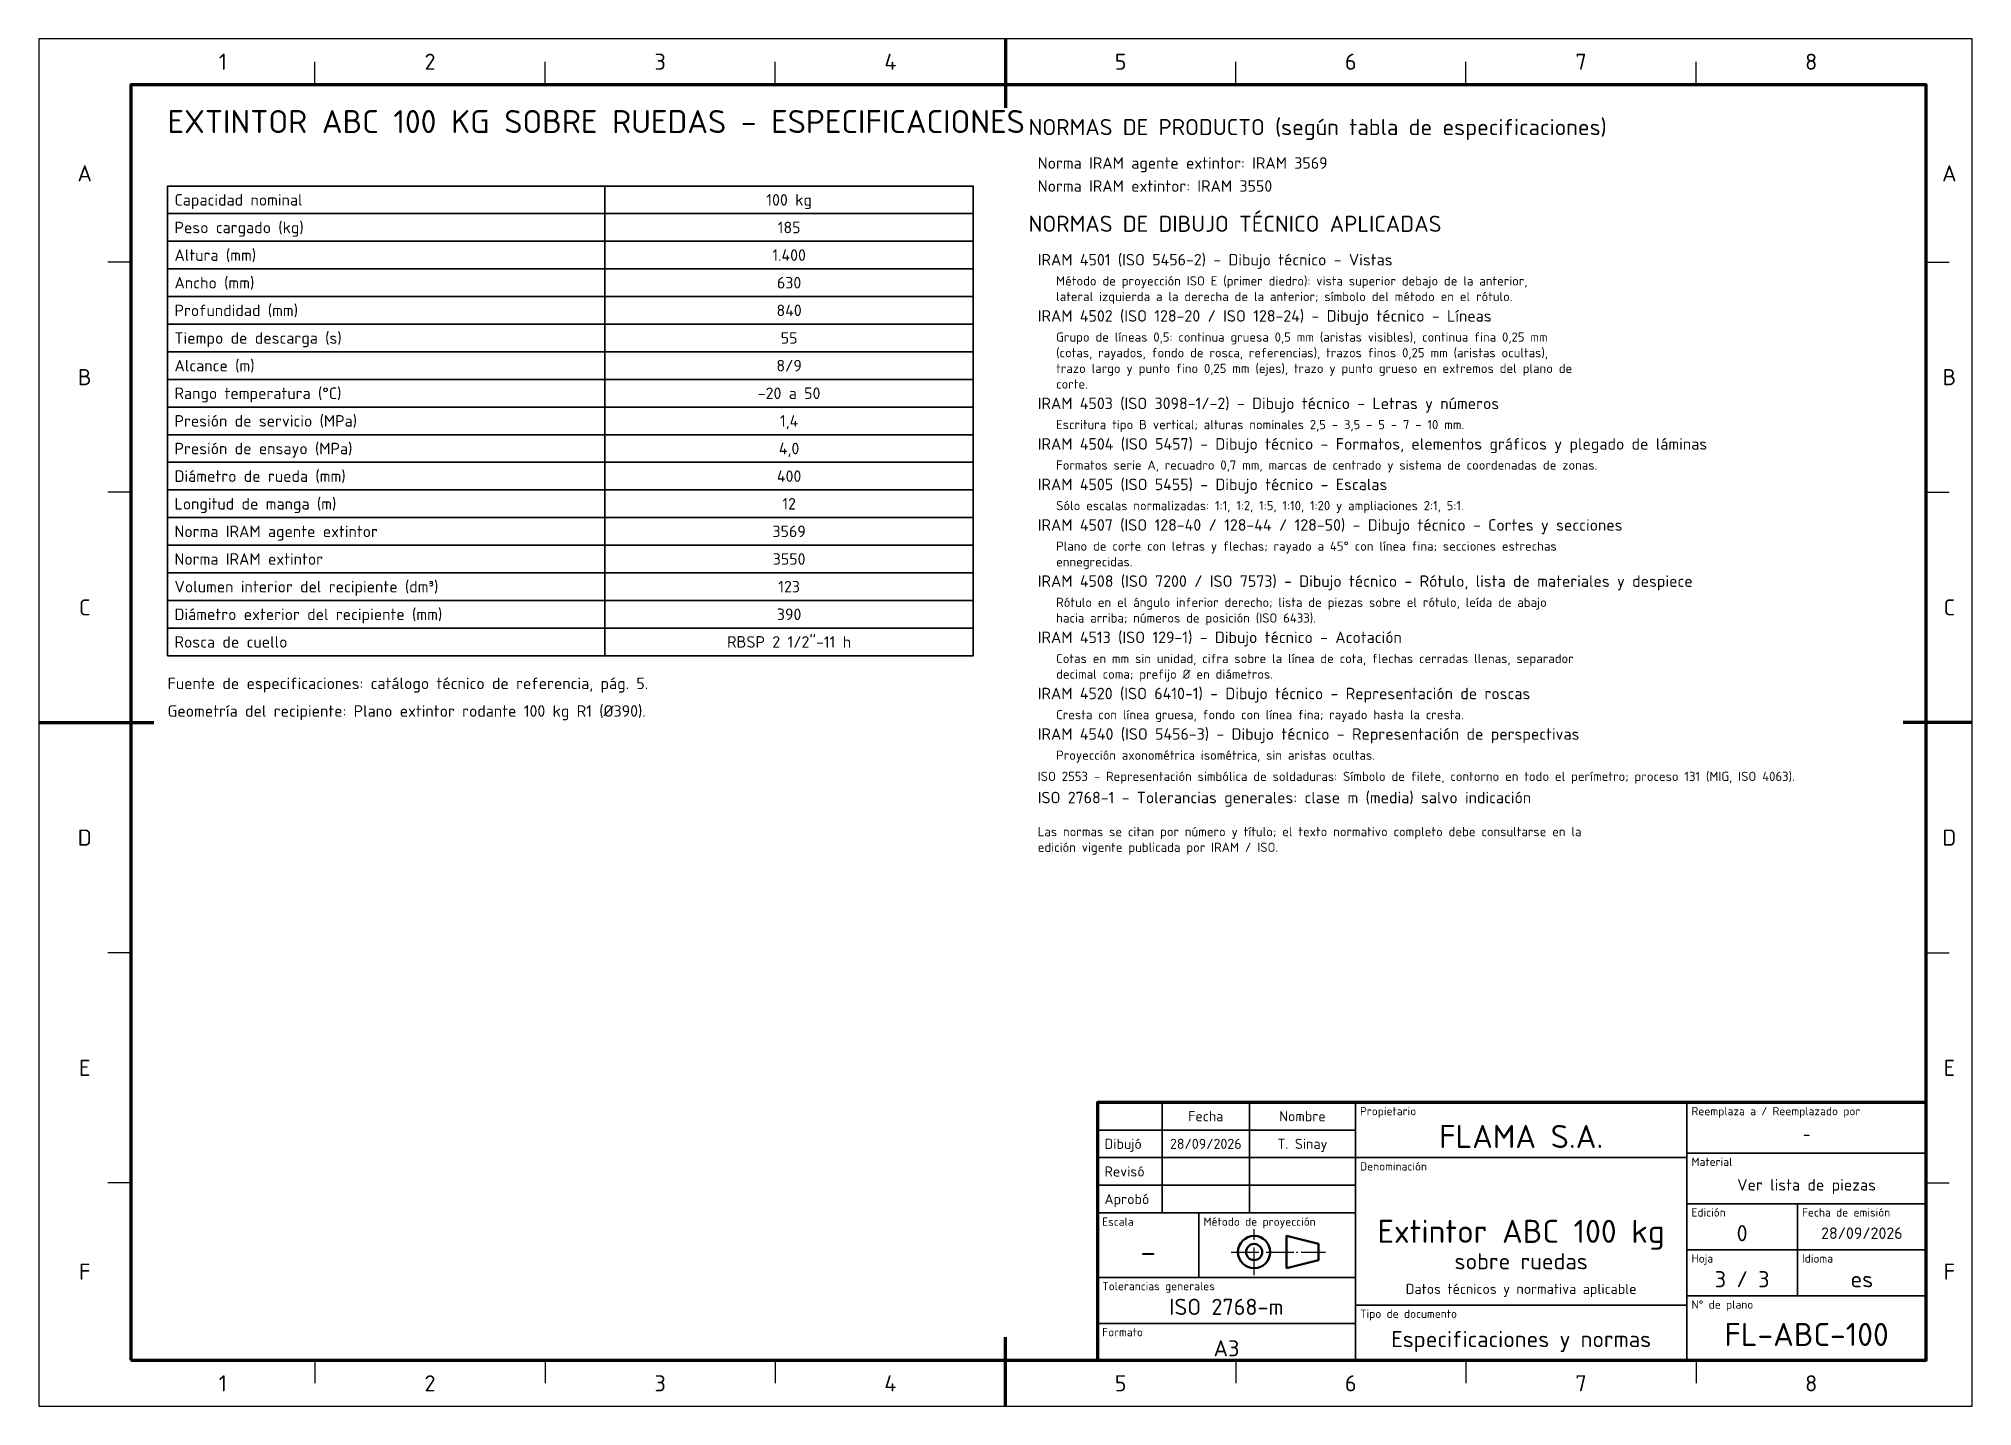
# Paper-space layout 'Lamina_A3' of a CAD drawing. Header units: millimetres. Extents: x 0 to 420, y 0 to 297.
# The model-space entities are those that its viewports show. They can reach past a viewport. Long polylines and large blocks are cut down to what shows.
import ezdxf
from ezdxf.enums import TextEntityAlignment as Align

# ---------------------------------------------------------------- set-up
doc = ezdxf.new("R2010")
doc.units = ezdxf.units.MM
doc.linetypes.add('ISO04-TRAZO-PUNTO', pattern=[7.625, 6, -0.75, 0.125, -0.75])
for name, color, linetype, lineweight in [('01-VISIBLE', 7, 'CONTINUOUS', 50), ('03-EJE', 1, 'ISO04-TRAZO-PUNTO', 25), ('06-TEXTO', 7, 'CONTINUOUS', 25), ('07-RECUADRO', 7, 'CONTINUOUS', 70), ('08-FINA', 5, 'CONTINUOUS', 25), ('10-ROTULO', 7, 'CONTINUOUS', 35), ('11-TEXTO-ROTULO', 7, 'CONTINUOUS', 25)]:
    doc.layers.add(name, color=color, linetype=linetype, lineweight=lineweight)
doc.styles.add('ISO3098', font='isocpeur.ttf')

msp = doc.modelspace()

# ---------------------------------------------------------------- linework, layer by layer
at = {"layer": '01-VISIBLE'}
msp.add_lwpolyline([(271, 30), (278, 31.75), (278, 35.25), (271, 37)], close=True, dxfattribs=at)
for radius in [3.5, 1.75]:
    msp.add_circle((264, 33.5), radius, dxfattribs=at)
at = {"layer": '03-EJE'}
for p, q in [((264, 28.5), (264, 38.5)), ((259, 33.5), (279.5, 33.5))]:
    msp.add_line(p, q, dxfattribs=at)
at = {"layer": '07-RECUADRO'}
for p, q in [((210, 297), (210, 282)), ((0, 148.5), (25, 148.5)), ((420, 148.5), (405, 148.5)), ((210, 0), (210, 15))]:
    msp.add_line(p, q, dxfattribs=at)
for points in [[(20, 10), (410, 10), (410, 287), (20, 287)], [(230, 10), (410, 10), (410, 66), (230, 66)]]:
    msp.add_lwpolyline(points, close=True, dxfattribs=at)
at = {"layer": '08-FINA'}
for p, q in [((60, 287), (60, 292)), ((110, 287), (110, 292)), ((160, 287), (160, 292)), ((260, 287), (260, 292)), ((310, 287), (310, 292)), ((360, 287), (360, 292)), ((20, 248.5), (15, 248.5)), ((410, 248.5), (415, 248.5)), ((20, 198.5), (15, 198.5)), ((410, 198.5), (415, 198.5)), ((20, 98.5), (15, 98.5)), ((410, 98.5), (415, 98.5)), ((20, 48.5), (15, 48.5)), ((410, 48.5), (415, 48.5)), ((60, 10), (60, 5)), ((110, 10), (110, 5)), ((160, 10), (160, 5)), ((260, 10), (260, 5)), ((310, 10), (310, 5)), ((360, 10), (360, 5))]:
    msp.add_line(p, q, dxfattribs=at)
msp.add_lwpolyline([(0, 0), (420, 0), (420, 297), (0, 297)], close=True, dxfattribs=at)
at = {"layer": '10-ROTULO'}
for points in [[(28, 259), (123, 259), (123, 265), (28, 265)], [(123, 259), (203, 259), (203, 265), (123, 265)], [(28, 253), (123, 253), (123, 259), (28, 259)], [(123, 253), (203, 253), (203, 259), (123, 259)], [(28, 247), (123, 247), (123, 253), (28, 253)], [(123, 247), (203, 247), (203, 253), (123, 253)], [(28, 241), (123, 241), (123, 247), (28, 247)], [(123, 241), (203, 241), (203, 247), (123, 247)], [(28, 235), (123, 235), (123, 241), (28, 241)], [(123, 235), (203, 235), (203, 241), (123, 241)], [(28, 229), (123, 229), (123, 235), (28, 235)], [(123, 229), (203, 229), (203, 235), (123, 235)], [(28, 223), (123, 223), (123, 229), (28, 229)], [(123, 223), (203, 223), (203, 229), (123, 229)], [(28, 217), (123, 217), (123, 223), (28, 223)], [(123, 217), (203, 217), (203, 223), (123, 223)], [(28, 211), (123, 211), (123, 217), (28, 217)], [(123, 211), (203, 211), (203, 217), (123, 217)], [(28, 205), (123, 205), (123, 211), (28, 211)], [(123, 205), (203, 205), (203, 211), (123, 211)], [(28, 199), (123, 199), (123, 205), (28, 205)], [(123, 199), (203, 199), (203, 205), (123, 205)], [(28, 193), (123, 193), (123, 199), (28, 199)], [(123, 193), (203, 193), (203, 199), (123, 199)], [(28, 187), (123, 187), (123, 193), (28, 193)], [(123, 187), (203, 187), (203, 193), (123, 193)], [(28, 181), (123, 181), (123, 187), (28, 187)], [(123, 181), (203, 181), (203, 187), (123, 187)], [(28, 175), (123, 175), (123, 181), (28, 181)], [(123, 175), (203, 175), (203, 181), (123, 181)], [(28, 169), (123, 169), (123, 175), (28, 175)], [(123, 169), (203, 169), (203, 175), (123, 175)], [(28, 163), (123, 163), (123, 169), (28, 169)], [(123, 163), (203, 163), (203, 169), (123, 169)], [(230, 60), (244, 60), (244, 66), (230, 66)], [(244, 60), (263, 60), (263, 66), (244, 66)], [(263, 60), (286, 60), (286, 66), (263, 66)], [(286, 54), (358, 54), (358, 66), (286, 66)], [(358, 55), (410, 55), (410, 66), (358, 66)], [(230, 54), (244, 54), (244, 60), (230, 60)], [(244, 54), (263, 54), (263, 60), (244, 60)], [(263, 54), (286, 54), (286, 60), (263, 60)], [(358, 44), (410, 44), (410, 55), (358, 55)], [(230, 48), (244, 48), (244, 54), (230, 54)], [(244, 48), (263, 48), (263, 54), (244, 54)], [(263, 48), (286, 48), (286, 54), (263, 54)], [(286, 22), (358, 22), (358, 54), (286, 54)], [(230, 42), (244, 42), (244, 48), (230, 48)], [(244, 42), (263, 42), (263, 48), (244, 48)], [(263, 42), (286, 42), (286, 48), (263, 48)], [(230, 28), (252, 28), (252, 42), (230, 42)], [(252, 28), (286, 28), (286, 42), (252, 42)], [(358, 34), (382, 34), (382, 44), (358, 44)], [(382, 34), (410, 34), (410, 44), (382, 44)], [(358, 24), (382, 24), (382, 34), (358, 34)], [(382, 24), (410, 24), (410, 34), (382, 34)], [(230, 18), (286, 18), (286, 28), (230, 28)], [(286, 10), (358, 10), (358, 22), (286, 22)], [(358, 10), (410, 10), (410, 24), (358, 24)], [(230, 10), (286, 10), (286, 18), (230, 18)]]:
    msp.add_lwpolyline(points, close=True, dxfattribs=at)

# ---------------------------------------------------------------- texts
at = {"layer": '06-TEXTO', "style": 'ISO3098'}
for s, height, p in [('1', 3.5, (40, 292)), ('2', 3.5, (85, 292)), ('3', 3.5, (135, 292)), ('4', 3.5, (185, 292)), ('5', 3.5, (235, 292)), ('6', 3.5, (285, 292)), ('7', 3.5, (335, 292)), ('8', 3.5, (385, 292)), ('A', 3.5, (10, 267.75)), ('A', 3.5, (415, 267.75)), ('100 kg', 2.5, (163, 262)), ('185', 2.5, (163, 256)), ('1.400', 2.5, (163, 250)), ('630', 2.5, (163, 244)), ('840', 2.5, (163, 238)), ('55', 2.5, (163, 232)), ('8/9', 2.5, (163, 226)), ('B', 3.5, (10, 223.5)), ('B', 3.5, (415, 223.5)), ('-20 a 50', 2.5, (163, 220)), ('1,4', 2.5, (163, 214)), ('4,0', 2.5, (163, 208)), ('400', 2.5, (163, 202)), ('12', 2.5, (163, 196)), ('3569', 2.5, (163, 190)), ('3550', 2.5, (163, 184)), ('123', 2.5, (163, 178)), ('C', 3.5, (10, 173.5)), ('390', 2.5, (163, 172)), ('C', 3.5, (415, 173.5)), ('RBSP 2 1/2"-11 h', 2.5, (163, 166)), ('D', 3.5, (10, 123.5)), ('D', 3.5, (415, 123.5)), ('E', 3.5, (10, 73.5)), ('E', 3.5, (415, 73.5)), ('F', 3.5, (10, 29.25)), ('F', 3.5, (415, 29.25)), ('1', 3.5, (40, 5)), ('2', 3.5, (85, 5)), ('3', 3.5, (135, 5)), ('4', 3.5, (185, 5)), ('5', 3.5, (235, 5)), ('6', 3.5, (285, 5)), ('7', 3.5, (335, 5)), ('8', 3.5, (385, 5))]:
    msp.add_text(s, height=height, dxfattribs=at).set_placement(p, align=Align.MIDDLE_CENTER)
for s, height, p in [('EXTINTOR ABC 100 KG SOBRE RUEDAS - ESPECIFICACIONES', 5, (28, 275)), ('NORMAS DE PRODUCTO (según tabla de especificaciones)', 3.5, (215, 275)), ('Norma IRAM agente extintor: IRAM 3569', 2.5, (217, 268)), ('Norma IRAM extintor: IRAM 3550', 2.5, (217, 263)), ('NORMAS DE DIBUJO TÉCNICO APLICADAS', 3.5, (215, 254)), ('IRAM 4501 (ISO 5456-2) - Dibujo técnico - Vistas', 2.5, (217, 247)), ('Método de proyección ISO E (primer diedro): vista superior debajo de la anterior,', 2, (221, 242.8)), ('lateral izquierda a la derecha de la anterior; símbolo del método en el rótulo.', 2, (221, 239.4)), ('IRAM 4502 (ISO 128-20 / ISO 128-24) - Dibujo técnico - Líneas', 2.5, (217, 234.8)), ('Grupo de líneas 0,5: continua gruesa 0,5 mm (aristas visibles), continua fina 0,25 mm', 2, (221, 230.6)), ('(cotas, rayados, fondo de rosca, referencias), trazos finos 0,25 mm (aristas ocultas),', 2, (221, 227.2)), ('trazo largo y punto fino 0,25 mm (ejes), trazo y punto grueso en extremos del plano de', 2, (221, 223.8)), ('corte.', 2, (221, 220.4)), ('IRAM 4503 (ISO 3098-1/-2) - Dibujo técnico - Letras y números', 2.5, (217, 215.8)), ('Escritura tipo B vertical; alturas nominales 2,5 - 3,5 - 5 - 7 - 10 mm.', 2, (221, 211.6)), ('IRAM 4504 (ISO 5457) - Dibujo técnico - Formatos, elementos gráficos y plegado de láminas', 2.5, (217, 207)), ('IRAM 4505 (ISO 5455) - Dibujo técnico - Escalas', 2.5, (217, 198.2)), ('Formatos serie A, recuadro 0,7 mm, marcas de centrado y sistema de coordenadas de zonas.', 2, (221, 202.8)), ('Sólo escalas normalizadas: 1:1, 1:2, 1:5, 1:10, 1:20 y ampliaciones 2:1, 5:1.', 2, (221, 194)), ('IRAM 4507 (ISO 128-40 / 128-44 / 128-50) - Dibujo técnico - Cortes y secciones', 2.5, (217, 189.4)), ('Plano de corte con letras y flechas; rayado a 45° con línea fina; secciones estrechas', 2, (221, 185.2)), ('IRAM 4508 (ISO 7200 / ISO 7573) - Dibujo técnico - Rótulo, lista de materiales y despiece', 2.5, (217, 177.2)), ('ennegrecidas.', 2, (221, 181.8)), ('Rótulo en el ángulo inferior derecho; lista de piezas sobre el rótulo, leída de abajo', 2, (221, 173)), ('hacia arriba; números de posición (ISO 6433).', 2, (221, 169.6)), ('IRAM 4513 (ISO 129-1) - Dibujo técnico - Acotación', 2.5, (217, 165)), ('decimal coma; prefijo Ø en diámetros.', 2, (221, 157.4)), ('Cotas en mm sin unidad, cifra sobre la línea de cota, flechas cerradas llenas, separador', 2, (221, 160.8)), ('Fuente de especificaciones: catálogo técnico de referencia, pág. 5.', 2.5, (28, 155)), ('IRAM 4520 (ISO 6410-1) - Dibujo técnico - Representación de roscas', 2.5, (217, 152.8)), ('Geometría del recipiente: Plano extintor rodante 100 kg R1 (Ø390).', 2.5, (28, 149)), ('Cresta con línea gruesa, fondo con línea fina; rayado hasta la cresta.', 2, (221, 148.6)), ('IRAM 4540 (ISO 5456-3) - Dibujo técnico - Representación de perspectivas', 2.5, (217, 144)), ('Proyección axonométrica isométrica, sin aristas ocultas.', 2, (221, 139.8)), ('ISO 2553 - Representación simbólica de soldaduras: Símbolo de filete, contorno en todo el perímetro; proceso 131 (MIG, ISO 4063).', 2, (217, 135.2)), ('ISO 2768-1 - Tolerancias generales: clase m (media) salvo indicación', 2.5, (217, 130.2)), ('edición vigente publicada por IRAM / ISO.', 2, (217, 119.8)), ('Las normas se citan por número y título; el texto normativo completo debe consultarse en la', 2, (217, 123.2))]:
    msp.add_text(s, height=height, dxfattribs=at).set_placement(p, align=Align.BOTTOM_LEFT)
for s, p in [('Capacidad nominal', (29.5, 262)), ('Peso cargado (kg)', (29.5, 256)), ('Altura (mm)', (29.5, 250)), ('Ancho (mm)', (29.5, 244)), ('Profundidad (mm)', (29.5, 238)), ('Tiempo de descarga (s)', (29.5, 232)), ('Alcance (m)', (29.5, 226)), ('Rango temperatura (°C)', (29.5, 220)), ('Presión de servicio (MPa)', (29.5, 214)), ('Presión de ensayo (MPa)', (29.5, 208)), ('Diámetro de rueda (mm)', (29.5, 202)), ('Longitud de manga (m)', (29.5, 196)), ('Norma IRAM agente extintor', (29.5, 190)), ('Norma IRAM extintor', (29.5, 184)), ('Volumen interior del recipiente (dm³)', (29.5, 178)), ('Diámetro exterior del recipiente (mm)', (29.5, 172)), ('Rosca de cuello', (29.5, 166))]:
    msp.add_text(s, height=2.5, dxfattribs=at).set_placement(p, align=Align.MIDDLE_LEFT)
at = {"layer": '11-TEXTO-ROTULO', "style": 'ISO3098'}
for s, height, p in [('Fecha', 2.2, (253.5, 63)), ('Nombre', 2.2, (274.5, 63)), ('FLAMA S.A.', 5, (322, 58.6)), ('-', 2.5, (384, 59.1)), ('28/09/2026', 2.2, (253.5, 57)), ('T. Sinay', 2.2, (274.5, 57)), ('Ver lista de piezas', 2.5, (384, 48.1)), ('Extintor ABC 100 kg', 5, (322, 38)), ('0', 3.5, (370, 37.6)), ('28/09/2026', 2.5, (396, 37.6)), ('-', 5, (241, 33.6)), ('sobre ruedas', 3.5, (322, 31.5)), ('Datos técnicos y normativa aplicable', 2.2, (322, 25.5)), ('3 / 3', 3.5, (370, 27.6)), ('es', 3.5, (396, 27.6)), ('ISO 2768-m', 3.5, (258, 21.6)), ('FL-ABC-100', 5, (384, 15.6)), ('A3', 3.5, (258, 12.6)), ('Especificaciones y normas', 3.5, (322, 14.6))]:
    msp.add_text(s, height=height, dxfattribs=at).set_placement(p, align=Align.MIDDLE_CENTER)
for s, p in [('Propietario', (287, 65)), ('Reemplaza a / Reemplazado por', (359, 65)), ('Denominación', (287, 53)), ('Material', (359, 54)), ('Edición', (359, 43)), ('Fecha de emisión', (383, 43)), ('Escala', (231, 41)), ('Método de proyección', (253, 41)), ('Hoja', (359, 33)), ('Idioma', (383, 33)), ('Tolerancias generales', (231, 27)), ('Tipo de documento', (287, 21)), ('N° de plano', (359, 23)), ('Formato', (231, 17))]:
    msp.add_text(s, height=1.8, dxfattribs=at).set_placement(p, align=Align.TOP_LEFT)
for s, p in [('Dibujó', (231.5, 57)), ('Revisó', (231.5, 51)), ('Aprobó', (231.5, 45))]:
    msp.add_text(s, height=2.2, dxfattribs=at).set_placement(p, align=Align.MIDDLE_LEFT)

psp = doc.layouts.new('Lamina_A3')

# ---------------------------------------------------------------- viewports
at = {"layer": 'VIEWPORTS'}
psp.add_viewport(center=(210, 148.5), size=(420, 297), view_center_point=(210, 148.5), view_height=297, dxfattribs=at)

doc.saveas('drawing.dxf')
